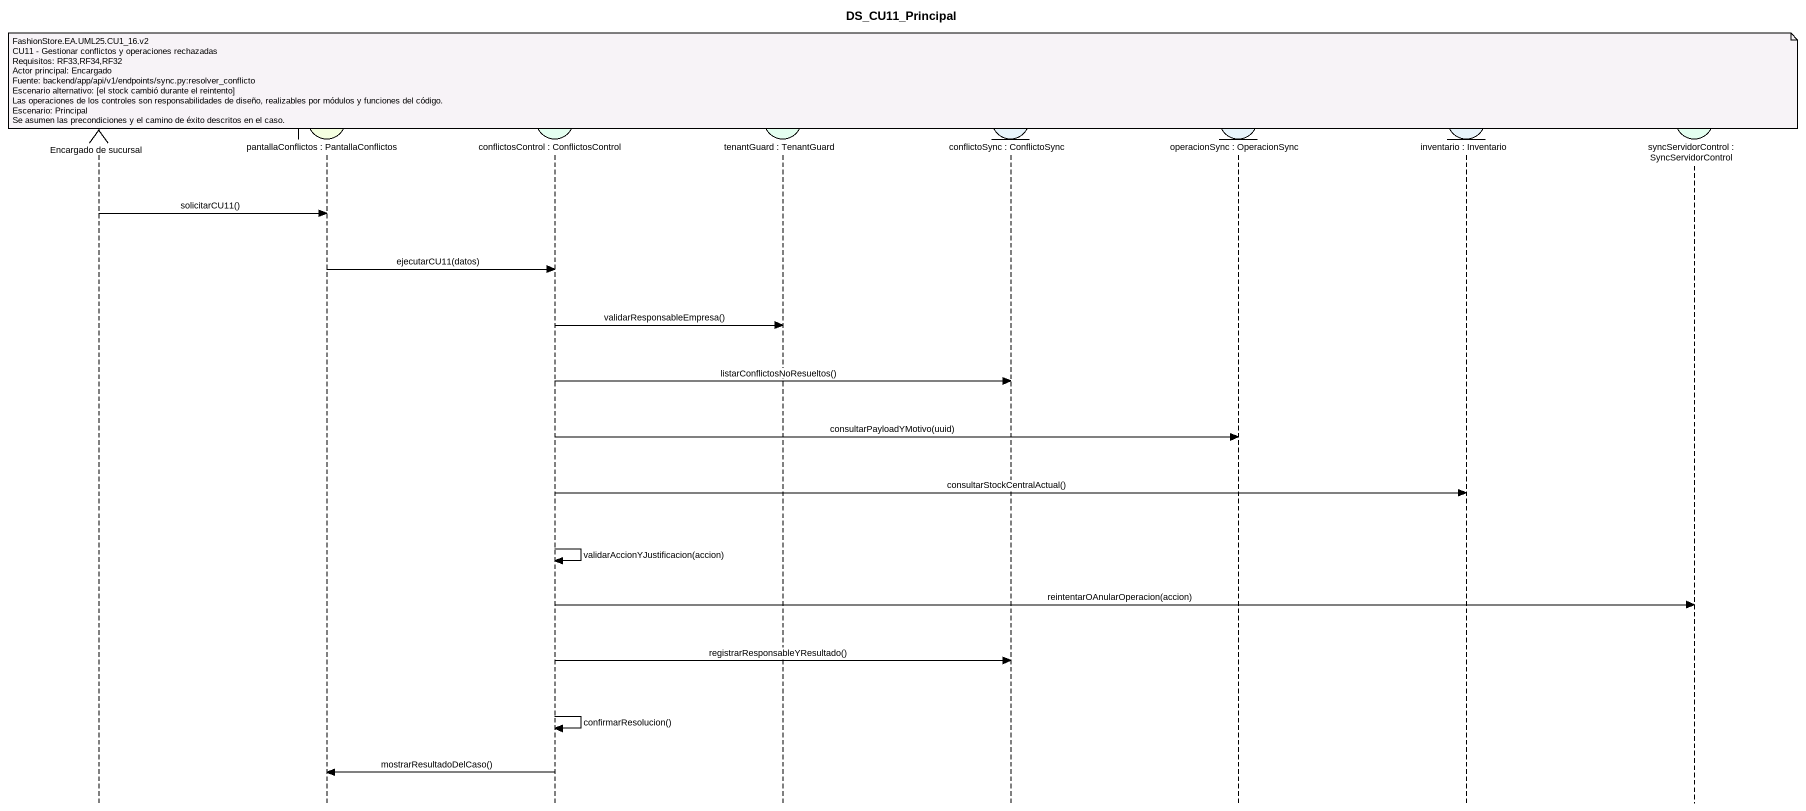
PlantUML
@startuml
title DS_CU11_Principal
hide footbox
actor "Encargado de sucursal" as Encargado_de_sucursal
boundary "pantallaConflictos : PantallaConflictos" as pantallaConflictos #F5FFE1
control "conflictosControl : ConflictosControl" as conflictosControl #E4FFF0
control "tenantGuard : TenantGuard" as tenantGuard #E4FFF0
entity "conflictoSync : ConflictoSync" as conflictoSync #E8F4FB
entity "operacionSync : OperacionSync" as operacionSync #E8F4FB
entity "inventario : Inventario" as inventario #E8F4FB
control "syncServidorControl : SyncServidorControl" as syncServidorControl #E4FFF0

note over conflictoSync
  FashionStore.EA.UML25.CU1_16.v2
  CU11 - Gestionar conflictos y operaciones rechazadas
  Requisitos: RF33,RF34,RF32
  Actor principal: Encargado
  Fuente: backend/app/api/v1/endpoints/sync.py:resolver_conflicto
  Escenario alternativo: [el stock cambió durante el reintento]
  Las operaciones de los controles son responsabilidades de diseño, realizables por módulos y funciones del código.
  Escenario: Principal
  Se asumen las precondiciones y el camino de éxito descritos en el caso.
end note
Encargado_de_sucursal -> pantallaConflictos : solicitarCU11()
pantallaConflictos -> conflictosControl : ejecutarCU11(datos)
conflictosControl -> tenantGuard : validarResponsableEmpresa()
conflictosControl -> conflictoSync : listarConflictosNoResueltos()
conflictosControl -> operacionSync : consultarPayloadYMotivo(uuid)
conflictosControl -> inventario : consultarStockCentralActual()
conflictosControl -> conflictosControl : validarAccionYJustificacion(accion)
conflictosControl -> syncServidorControl : reintentarOAnularOperacion(accion)
conflictosControl -> conflictoSync : registrarResponsableYResultado()
conflictosControl -> conflictosControl : confirmarResolucion()
conflictosControl -> pantallaConflictos : mostrarResultadoDelCaso()
@enduml
